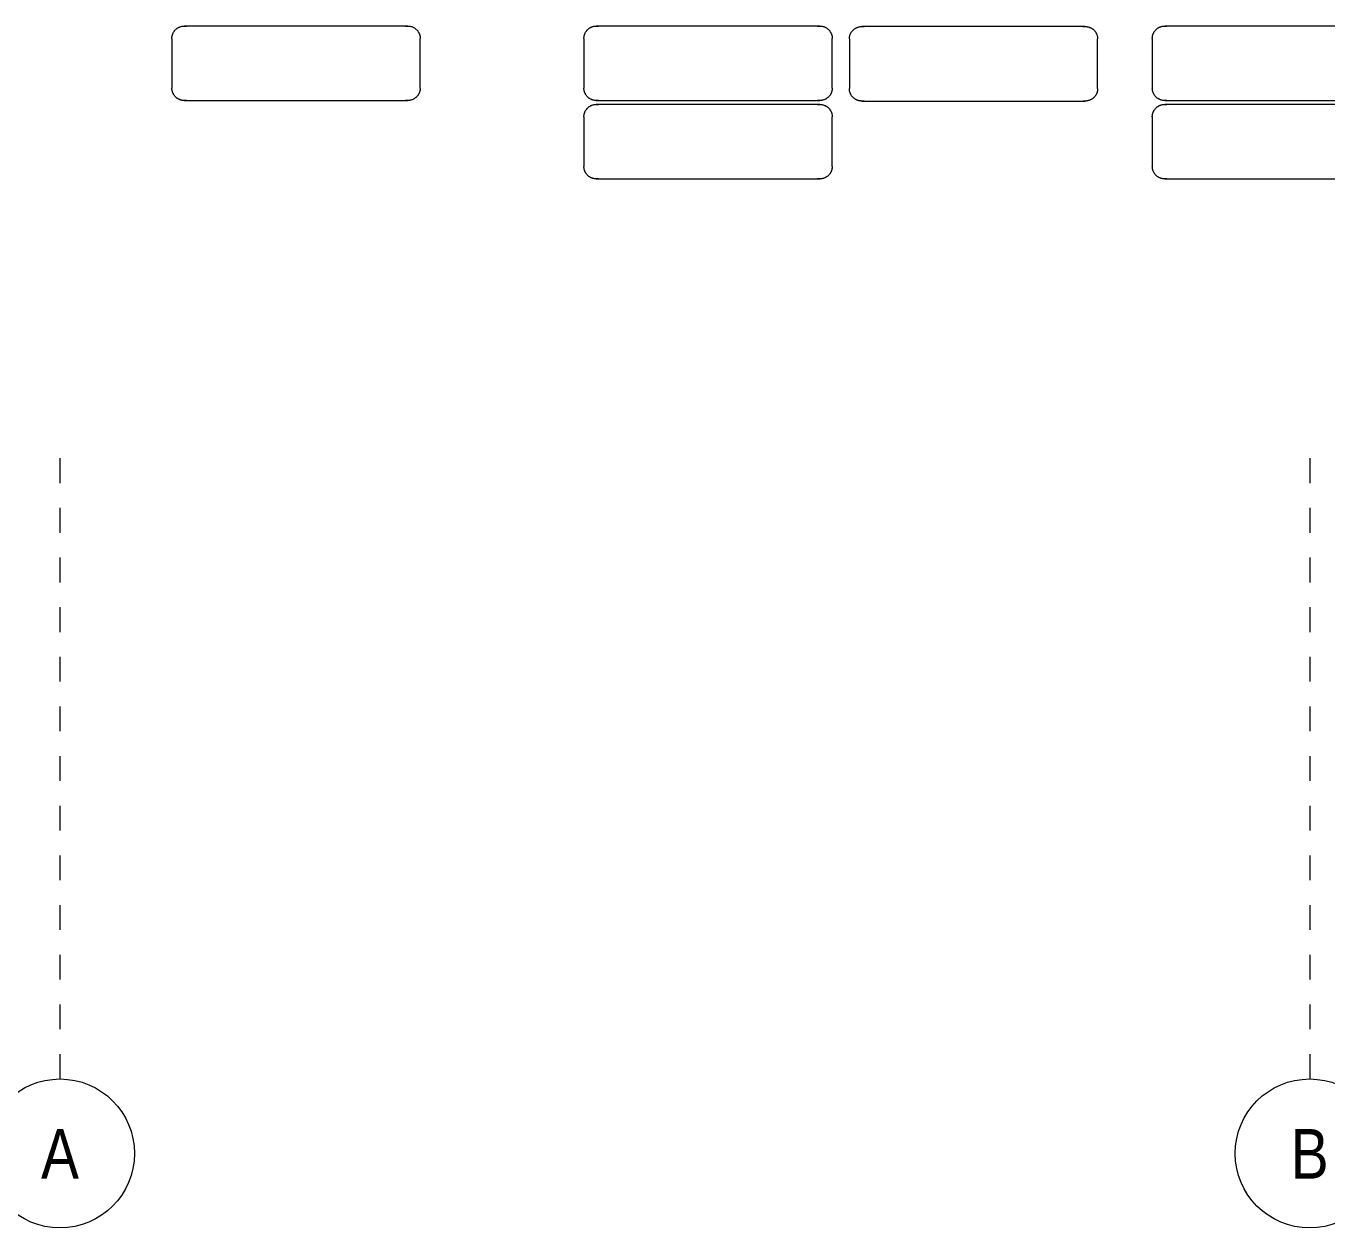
# Model space of a CAD drawing. Header units: metres. Extents: x -3 to 175, y -5 to 18.
# Drawn here: x 24.75 to 29.99, y -4.88 to -0.04 of the extents above; entities that cross this region are included whole.
import ezdxf

# ---------------------------------------------------------------- set-up
doc = ezdxf.new("R2010")
doc.units = ezdxf.units.M
doc.linetypes.add('Grid Line', pattern=[0.022225, 0.0127, -0.003175, 0.003175, -0.003175])
for name, color, linetype, lineweight in [('A-GENM', 7, 'Continuous', 9), ('S-GRID', 7, 'Continuous', 9), ('S-GRID-IDEN', 7, 'Continuous', 9)]:
    doc.layers.add(name, color=color, linetype=linetype, lineweight=lineweight)
doc.styles.add('Saira Condensed', font='SairaCondensed-Regular.ttf', dxfattribs={"height": 0.2})

# ---------------------------------------------------------------- blocks, each defined once
blk = doc.blocks.new('M_RVR_Neumatico - M_RVR_Neumatico-2622534-N-Estancos')
at = {"layer": 'A-GENM'}
for p, q in [((-0.5, 0.1), (-0.5, -0.1)), ((0.5, -0.1), (0.5, 0.1))]:
    blk.add_line(p, q, dxfattribs=at)
at = {"layer": 'A-GENM', "flags": 128}
for points in [[(-0.5, 0.1), (-0.5, 0.102), (-0.4998, 0.104), (-0.4996, 0.106), (-0.4994, 0.108), (-0.499, 0.1099), (-0.4986, 0.1119), (-0.4981, 0.1138), (-0.4975, 0.1157), (-0.4968, 0.1176), (-0.4961, 0.1195), (-0.4952, 0.1213), (-0.4943, 0.1231), (-0.4934, 0.1248), (-0.4924, 0.1266), (-0.4913, 0.1282), (-0.4901, 0.1299), (-0.4889, 0.1314), (-0.4876, 0.133), (-0.4862, 0.1344), (-0.4848, 0.1359), (-0.4834, 0.1372), (-0.4819, 0.1385), (-0.4803, 0.1398), (-0.4787, 0.141), (-0.477, 0.1421), (-0.4753, 0.1431), (-0.4736, 0.1441), (-0.4718, 0.145), (-0.47, 0.1458), (-0.4681, 0.1466), (-0.4662, 0.1473), (-0.4643, 0.1479), (-0.4624, 0.1484), (-0.4605, 0.1489), (-0.4585, 0.1493), (-0.4565, 0.1496), (-0.4545, 0.1498), (-0.4525, 0.1499), (-0.4505, 0.15), (-0.45, 0.15)], [(-0.45, 0.15), (-0.4496, 0.15), (-0.4486, 0.15), (-0.4468, 0.15), (-0.4443, 0.15), (-0.441, 0.15)], [(0.45, 0.15), (0.4496, 0.15), (0.4486, 0.15), (0.4468, 0.15), (0.4443, 0.15), (0.441, 0.15), (0.4371, 0.15), (0.4325, 0.15), (0.4272, 0.15), (0.4212, 0.15), (0.4145, 0.15), (0.4071, 0.15), (0.3991, 0.15), (0.3905, 0.15), (0.3813, 0.15), (0.3714, 0.15), (0.3609, 0.15), (0.3499, 0.15), (0.3383, 0.15), (0.3262, 0.15), (0.3135, 0.15), (0.3004, 0.15), (0.2867, 0.15), (0.2726, 0.15), (0.2581, 0.15), (0.2431, 0.15), (0.2278, 0.15), (0.2121, 0.15), (0.1961, 0.15), (0.1797, 0.15), (0.1631, 0.15), (0.1462, 0.15), (0.129, 0.15), (0.1117, 0.15), (0.0942, 0.15), (0.0765, 0.15), (0.0587, 0.15), (0.0408, 0.15), (0.0228, 0.15), (0.0049, 0.15), (-0.0131, 0.15), (-0.0311, 0.15), (-0.049, 0.15), (-0.0669, 0.15), (-0.0846, 0.15), (-0.1022, 0.15), (-0.1197, 0.15), (-0.1369, 0.15), (-0.154, 0.15), (-0.1708, 0.15), (-0.1873, 0.15), (-0.2035, 0.15), (-0.2194, 0.15), (-0.2349, 0.15), (-0.2501, 0.15), (-0.2648, 0.15), (-0.2792, 0.15), (-0.2931, 0.15), (-0.3065, 0.15), (-0.3194, 0.15), (-0.3318, 0.15), (-0.3437, 0.15), (-0.3551, 0.15), (-0.3658, 0.15), (-0.376, 0.15), (-0.3856, 0.15), (-0.3946, 0.15), (-0.4029, 0.15), (-0.4106, 0.15), (-0.4176, 0.15), (-0.424, 0.15), (-0.4297, 0.15), (-0.4347, 0.15), (-0.439, 0.15), (-0.4426, 0.15), (-0.4455, 0.15), (-0.4477, 0.15), (-0.4491, 0.15), (-0.4499, 0.15), (-0.45, 0.15)], [(0.4406, 0.15), (0.4426, 0.15), (0.4455, 0.15), (0.4477, 0.15), (0.4491, 0.15), (0.4499, 0.15), (0.45, 0.15)], [(0.45, 0.15), (0.452, 0.15), (0.454, 0.1498), (0.456, 0.1496), (0.458, 0.1494), (0.4599, 0.149), (0.4619, 0.1486), (0.4638, 0.1481), (0.4657, 0.1475), (0.4676, 0.1468), (0.4695, 0.1461), (0.4713, 0.1452), (0.4731, 0.1443), (0.4748, 0.1434), (0.4766, 0.1424), (0.4782, 0.1413), (0.4799, 0.1401), (0.4814, 0.1389), (0.483, 0.1376), (0.4844, 0.1362), (0.4859, 0.1348), (0.4872, 0.1334), (0.4885, 0.1319), (0.4898, 0.1303), (0.491, 0.1287), (0.4921, 0.127), (0.4931, 0.1253), (0.4941, 0.1236), (0.495, 0.1218), (0.4958, 0.12), (0.4966, 0.1181), (0.4973, 0.1162), (0.4979, 0.1143), (0.4984, 0.1124), (0.4989, 0.1105), (0.4993, 0.1085), (0.4996, 0.1065), (0.4998, 0.1045), (0.4999, 0.1025), (0.5, 0.1005), (0.5, 0.1)], [(-0.45, -0.15), (-0.452, -0.15), (-0.454, -0.1498), (-0.456, -0.1496), (-0.458, -0.1494), (-0.4599, -0.149), (-0.4619, -0.1486), (-0.4638, -0.1481), (-0.4657, -0.1475), (-0.4676, -0.1468), (-0.4695, -0.1461), (-0.4713, -0.1452), (-0.4731, -0.1443), (-0.4748, -0.1434), (-0.4766, -0.1424), (-0.4782, -0.1413), (-0.4799, -0.1401), (-0.4814, -0.1389), (-0.483, -0.1376), (-0.4844, -0.1362), (-0.4859, -0.1348), (-0.4872, -0.1334), (-0.4885, -0.1319), (-0.4898, -0.1303), (-0.491, -0.1287), (-0.4921, -0.127), (-0.4931, -0.1253), (-0.4941, -0.1236), (-0.495, -0.1218), (-0.4958, -0.12), (-0.4966, -0.1181), (-0.4973, -0.1162), (-0.4979, -0.1143), (-0.4984, -0.1124), (-0.4989, -0.1105), (-0.4993, -0.1085), (-0.4996, -0.1065), (-0.4998, -0.1045), (-0.4999, -0.1025), (-0.5, -0.1005), (-0.5, -0.1)], [(0.5, -0.1), (0.5, -0.102), (0.4998, -0.104), (0.4996, -0.106), (0.4994, -0.108), (0.499, -0.1099), (0.4986, -0.1119), (0.4981, -0.1138), (0.4975, -0.1157), (0.4968, -0.1176), (0.4961, -0.1195), (0.4952, -0.1213), (0.4943, -0.1231), (0.4934, -0.1248), (0.4924, -0.1266), (0.4913, -0.1282), (0.4901, -0.1299), (0.4889, -0.1314), (0.4876, -0.133), (0.4862, -0.1344), (0.4848, -0.1359), (0.4834, -0.1372), (0.4819, -0.1385), (0.4803, -0.1398), (0.4787, -0.141), (0.477, -0.1421), (0.4753, -0.1431), (0.4736, -0.1441), (0.4718, -0.145), (0.47, -0.1458), (0.4681, -0.1466), (0.4662, -0.1473), (0.4643, -0.1479), (0.4624, -0.1484), (0.4605, -0.1489), (0.4585, -0.1493), (0.4565, -0.1496), (0.4545, -0.1498), (0.4525, -0.1499), (0.4505, -0.15), (0.45, -0.15)], [(-0.441, -0.15), (-0.4426, -0.15), (-0.4455, -0.15), (-0.4477, -0.15), (-0.4491, -0.15), (-0.4499, -0.15), (-0.45, -0.15)], [(-0.45, -0.15), (-0.4496, -0.15), (-0.4486, -0.15), (-0.4468, -0.15), (-0.4443, -0.15), (-0.441, -0.15), (-0.4371, -0.15), (-0.4325, -0.15), (-0.4272, -0.15), (-0.4212, -0.15), (-0.4145, -0.15), (-0.4071, -0.15), (-0.3991, -0.15), (-0.3905, -0.15), (-0.3813, -0.15), (-0.3714, -0.15), (-0.3609, -0.15), (-0.3499, -0.15), (-0.3383, -0.15), (-0.3262, -0.15), (-0.3135, -0.15), (-0.3004, -0.15), (-0.2867, -0.15), (-0.2726, -0.15), (-0.2581, -0.15), (-0.2431, -0.15), (-0.2278, -0.15), (-0.2121, -0.15), (-0.1961, -0.15), (-0.1797, -0.15), (-0.1631, -0.15), (-0.1462, -0.15), (-0.129, -0.15), (-0.1117, -0.15), (-0.0942, -0.15), (-0.0765, -0.15), (-0.0587, -0.15), (-0.0408, -0.15), (-0.0228, -0.15), (-0.0049, -0.15), (0.0131, -0.15), (0.0311, -0.15), (0.049, -0.15), (0.0669, -0.15), (0.0846, -0.15), (0.1022, -0.15), (0.1197, -0.15), (0.1369, -0.15), (0.154, -0.15), (0.1708, -0.15), (0.1873, -0.15), (0.2035, -0.15), (0.2194, -0.15), (0.2349, -0.15), (0.2501, -0.15), (0.2648, -0.15), (0.2792, -0.15), (0.2931, -0.15), (0.3065, -0.15), (0.3194, -0.15), (0.3318, -0.15), (0.3437, -0.15), (0.3551, -0.15), (0.3658, -0.15), (0.376, -0.15), (0.3856, -0.15), (0.3946, -0.15), (0.4029, -0.15), (0.4106, -0.15), (0.4176, -0.15), (0.424, -0.15), (0.4297, -0.15), (0.4347, -0.15), (0.439, -0.15), (0.4426, -0.15), (0.4455, -0.15), (0.4477, -0.15), (0.4491, -0.15), (0.4499, -0.15), (0.45, -0.15)], [(0.45, -0.15), (0.4496, -0.15), (0.4486, -0.15), (0.4468, -0.15), (0.4443, -0.15), (0.441, -0.15)]]:
    blk.add_lwpolyline(points, dxfattribs=at)
blk = doc.blocks.new('M_RVR_Neumatico - M_RVR_Neumatico-2623434-N-Estancos')
at = {"layer": 'A-GENM'}
for p, q in [((-0.5, 0.1), (-0.5, -0.1)), ((0.5, -0.1), (0.5, 0.1))]:
    blk.add_line(p, q, dxfattribs=at)
at = {"layer": 'A-GENM', "flags": 128}
for points in [[(-0.5, 0.1), (-0.5, 0.102), (-0.4998, 0.104), (-0.4996, 0.106), (-0.4994, 0.108), (-0.499, 0.1099), (-0.4986, 0.1119), (-0.4981, 0.1138), (-0.4975, 0.1157), (-0.4968, 0.1176), (-0.4961, 0.1195), (-0.4952, 0.1213), (-0.4943, 0.1231), (-0.4934, 0.1248), (-0.4924, 0.1266), (-0.4913, 0.1282), (-0.4901, 0.1299), (-0.4889, 0.1314), (-0.4876, 0.133), (-0.4862, 0.1344), (-0.4848, 0.1359), (-0.4834, 0.1372), (-0.4819, 0.1385), (-0.4803, 0.1398), (-0.4787, 0.141), (-0.477, 0.1421), (-0.4753, 0.1431), (-0.4736, 0.1441), (-0.4718, 0.145), (-0.47, 0.1458), (-0.4681, 0.1466), (-0.4662, 0.1473), (-0.4643, 0.1479), (-0.4624, 0.1484), (-0.4605, 0.1489), (-0.4585, 0.1493), (-0.4565, 0.1496), (-0.4545, 0.1498), (-0.4525, 0.1499), (-0.4505, 0.15), (-0.45, 0.15)], [(-0.45, 0.15), (-0.4496, 0.15), (-0.4486, 0.15), (-0.4468, 0.15), (-0.4443, 0.15), (-0.441, 0.15)], [(0.45, 0.15), (0.4496, 0.15), (0.4486, 0.15), (0.4468, 0.15), (0.4443, 0.15), (0.441, 0.15), (0.4371, 0.15), (0.4325, 0.15), (0.4272, 0.15), (0.4212, 0.15), (0.4145, 0.15), (0.4071, 0.15), (0.3991, 0.15), (0.3905, 0.15), (0.3813, 0.15), (0.3714, 0.15), (0.3609, 0.15), (0.3499, 0.15), (0.3383, 0.15), (0.3262, 0.15), (0.3135, 0.15), (0.3004, 0.15), (0.2867, 0.15), (0.2726, 0.15), (0.2581, 0.15), (0.2431, 0.15), (0.2278, 0.15), (0.2121, 0.15), (0.1961, 0.15), (0.1797, 0.15), (0.1631, 0.15), (0.1462, 0.15), (0.129, 0.15), (0.1117, 0.15), (0.0942, 0.15), (0.0765, 0.15), (0.0587, 0.15), (0.0408, 0.15), (0.0228, 0.15), (0.0049, 0.15), (-0.0131, 0.15), (-0.0311, 0.15), (-0.049, 0.15), (-0.0669, 0.15), (-0.0846, 0.15), (-0.1022, 0.15), (-0.1197, 0.15), (-0.1369, 0.15), (-0.154, 0.15), (-0.1708, 0.15), (-0.1873, 0.15), (-0.2035, 0.15), (-0.2194, 0.15), (-0.2349, 0.15), (-0.2501, 0.15), (-0.2648, 0.15), (-0.2792, 0.15), (-0.2931, 0.15), (-0.3065, 0.15), (-0.3194, 0.15), (-0.3318, 0.15), (-0.3437, 0.15), (-0.3551, 0.15), (-0.3658, 0.15), (-0.376, 0.15), (-0.3856, 0.15), (-0.3946, 0.15), (-0.4029, 0.15), (-0.4106, 0.15), (-0.4176, 0.15), (-0.424, 0.15), (-0.4297, 0.15), (-0.4347, 0.15), (-0.439, 0.15), (-0.4426, 0.15), (-0.4455, 0.15), (-0.4477, 0.15), (-0.4491, 0.15), (-0.4499, 0.15), (-0.45, 0.15)], [(0.441, 0.15), (0.4426, 0.15), (0.4455, 0.15), (0.4477, 0.15), (0.4491, 0.15), (0.4499, 0.15), (0.45, 0.15)], [(0.45, 0.15), (0.452, 0.15), (0.454, 0.1498), (0.456, 0.1496), (0.458, 0.1494), (0.4599, 0.149), (0.4619, 0.1486), (0.4638, 0.1481), (0.4657, 0.1475), (0.4676, 0.1468), (0.4695, 0.1461), (0.4713, 0.1452), (0.4731, 0.1443), (0.4748, 0.1434), (0.4766, 0.1424), (0.4782, 0.1413), (0.4799, 0.1401), (0.4814, 0.1389), (0.483, 0.1376), (0.4844, 0.1362), (0.4859, 0.1348), (0.4872, 0.1334), (0.4885, 0.1319), (0.4898, 0.1303), (0.491, 0.1287), (0.4921, 0.127), (0.4931, 0.1253), (0.4941, 0.1236), (0.495, 0.1218), (0.4958, 0.12), (0.4966, 0.1181), (0.4973, 0.1162), (0.4979, 0.1143), (0.4984, 0.1124), (0.4989, 0.1105), (0.4993, 0.1085), (0.4996, 0.1065), (0.4998, 0.1045), (0.4999, 0.1025), (0.5, 0.1005), (0.5, 0.1)], [(-0.45, -0.15), (-0.452, -0.15), (-0.454, -0.1498), (-0.456, -0.1496), (-0.458, -0.1494), (-0.4599, -0.149), (-0.4619, -0.1486), (-0.4638, -0.1481), (-0.4657, -0.1475), (-0.4676, -0.1468), (-0.4695, -0.1461), (-0.4713, -0.1452), (-0.4731, -0.1443), (-0.4748, -0.1434), (-0.4766, -0.1424), (-0.4782, -0.1413), (-0.4799, -0.1401), (-0.4814, -0.1389), (-0.483, -0.1376), (-0.4844, -0.1362), (-0.4859, -0.1348), (-0.4872, -0.1334), (-0.4885, -0.1319), (-0.4898, -0.1303), (-0.491, -0.1287), (-0.4921, -0.127), (-0.4931, -0.1253), (-0.4941, -0.1236), (-0.495, -0.1218), (-0.4958, -0.12), (-0.4966, -0.1181), (-0.4973, -0.1162), (-0.4979, -0.1143), (-0.4984, -0.1124), (-0.4989, -0.1105), (-0.4993, -0.1085), (-0.4996, -0.1065), (-0.4998, -0.1045), (-0.4999, -0.1025), (-0.5, -0.1005), (-0.5, -0.1)], [(0.5, -0.1), (0.5, -0.102), (0.4998, -0.104), (0.4996, -0.106), (0.4994, -0.108), (0.499, -0.1099), (0.4986, -0.1119), (0.4981, -0.1138), (0.4975, -0.1157), (0.4968, -0.1176), (0.4961, -0.1195), (0.4952, -0.1213), (0.4943, -0.1231), (0.4934, -0.1248), (0.4924, -0.1266), (0.4913, -0.1282), (0.4901, -0.1299), (0.4889, -0.1314), (0.4876, -0.133), (0.4862, -0.1344), (0.4848, -0.1359), (0.4834, -0.1372), (0.4819, -0.1385), (0.4803, -0.1398), (0.4787, -0.141), (0.477, -0.1421), (0.4753, -0.1431), (0.4736, -0.1441), (0.4718, -0.145), (0.47, -0.1458), (0.4681, -0.1466), (0.4662, -0.1473), (0.4643, -0.1479), (0.4624, -0.1484), (0.4605, -0.1489), (0.4585, -0.1493), (0.4565, -0.1496), (0.4545, -0.1498), (0.4525, -0.1499), (0.4505, -0.15), (0.45, -0.15)], [(-0.4406, -0.15), (-0.4426, -0.15), (-0.4455, -0.15), (-0.4477, -0.15), (-0.4491, -0.15), (-0.4499, -0.15), (-0.45, -0.15)], [(-0.45, -0.15), (-0.4496, -0.15), (-0.4486, -0.15), (-0.4468, -0.15), (-0.4443, -0.15), (-0.441, -0.15), (-0.4371, -0.15), (-0.4325, -0.15), (-0.4272, -0.15), (-0.4212, -0.15), (-0.4145, -0.15), (-0.4071, -0.15), (-0.3991, -0.15), (-0.3905, -0.15), (-0.3813, -0.15), (-0.3714, -0.15), (-0.3609, -0.15), (-0.3499, -0.15), (-0.3383, -0.15), (-0.3262, -0.15), (-0.3135, -0.15), (-0.3004, -0.15), (-0.2867, -0.15), (-0.2726, -0.15), (-0.2581, -0.15), (-0.2431, -0.15), (-0.2278, -0.15), (-0.2121, -0.15), (-0.1961, -0.15), (-0.1797, -0.15), (-0.1631, -0.15), (-0.1462, -0.15), (-0.129, -0.15), (-0.1117, -0.15), (-0.0942, -0.15), (-0.0765, -0.15), (-0.0587, -0.15), (-0.0408, -0.15), (-0.0228, -0.15), (-0.0049, -0.15), (0.0131, -0.15), (0.0311, -0.15), (0.049, -0.15), (0.0669, -0.15), (0.0846, -0.15), (0.1022, -0.15), (0.1197, -0.15), (0.1369, -0.15), (0.154, -0.15), (0.1708, -0.15), (0.1873, -0.15), (0.2035, -0.15), (0.2194, -0.15), (0.2349, -0.15), (0.2501, -0.15), (0.2648, -0.15), (0.2792, -0.15), (0.2931, -0.15), (0.3065, -0.15), (0.3194, -0.15), (0.3318, -0.15), (0.3437, -0.15), (0.3551, -0.15), (0.3658, -0.15), (0.376, -0.15), (0.3856, -0.15), (0.3946, -0.15), (0.4029, -0.15), (0.4106, -0.15), (0.4176, -0.15), (0.424, -0.15), (0.4297, -0.15), (0.4347, -0.15), (0.439, -0.15), (0.4426, -0.15), (0.4455, -0.15), (0.4477, -0.15), (0.4491, -0.15), (0.4499, -0.15), (0.45, -0.15)], [(0.45, -0.15), (0.4496, -0.15), (0.4486, -0.15), (0.4468, -0.15), (0.4443, -0.15), (0.441, -0.15)]]:
    blk.add_lwpolyline(points, dxfattribs=at)
blk = doc.blocks.new('Grid - 3mm-1144979-N-Estancos')
at = {"layer": 'S-GRID-IDEN', "color": 253, "true_color": 0xaaaaaa}
blk.add_circle((0, 0), 0.003, dxfattribs=at)

msp = doc.modelspace()

# ---------------------------------------------------------------- linework, layer by layer
at = {"layer": 'S-GRID', "color": 254, "linetype": 'Grid Line', "true_color": 0xd4d4d4}
for p, q in [((24.8836, -1.7829), (24.8836, -4.2829)), ((29.9165, -1.7829), (29.9165, -4.2829))]:
    msp.add_line(p, q, dxfattribs=at)

# ---------------------------------------------------------------- block references
at = {"layer": 'A-GENM'}
for p in [(25.8344, -0.1926), (27.4937, -0.1926), (29.7828, -0.1926), (27.4937, -0.5082), (29.7828, -0.5082)]:
    msp.add_blockref('M_RVR_Neumatico - M_RVR_Neumatico-2622534-N-Estancos', p, dxfattribs=at)
at = {"layer": 'A-GENM', "rotation": 180}
msp.add_blockref('M_RVR_Neumatico - M_RVR_Neumatico-2623434-N-Estancos', (28.5627, -0.1947), dxfattribs=at)
at = {"layer": 'S-GRID-IDEN', "color": 253, "true_color": 0xaaaaaa, "xscale": 99.99999999999993, "yscale": 99.99999999999993, "zscale": 99.99999999999993, "rotation": 180}
for p in [(24.8836, -4.5829), (29.9165, -4.5829)]:
    msp.add_blockref('Grid - 3mm-1144979-N-Estancos', p, dxfattribs=at)

# ---------------------------------------------------------------- texts
at = {"layer": 'S-GRID-IDEN', "color": 253, "true_color": 0xaaaaaa, "char_height": 0.2, "width": 0.176371, "attachment_point": 1, "style": 'Saira Condensed'}
for s, insert in [('A', (24.8074, -4.4844)), ('B', (29.8403, -4.4844))]:
    msp.add_mtext(s, dxfattribs=dict(at, insert=insert))

doc.saveas('drawing.dxf')
